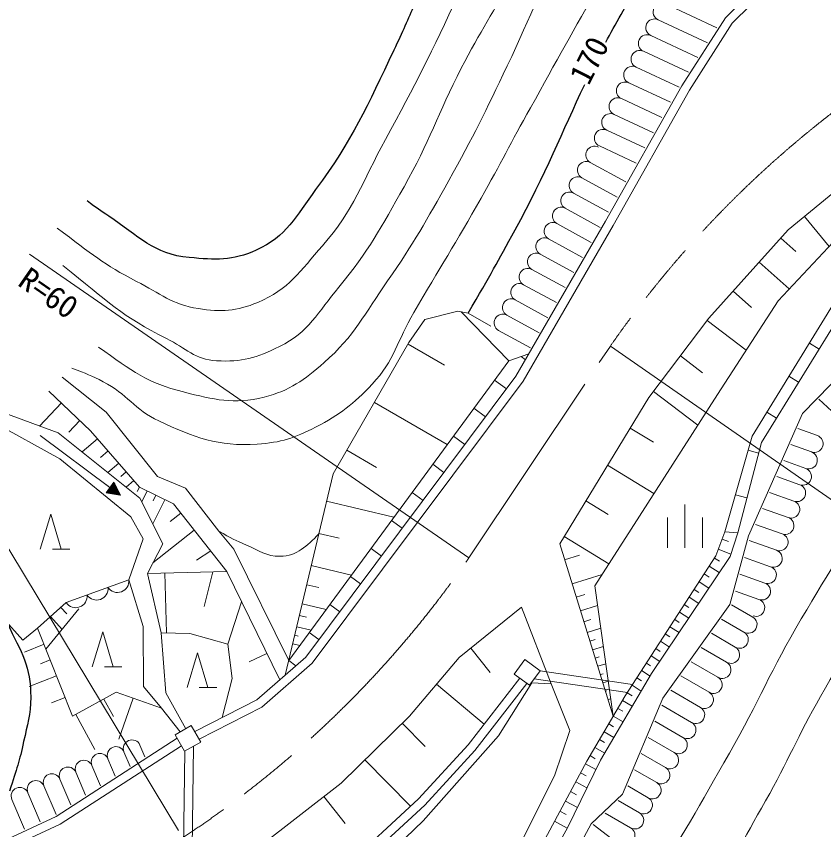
# Model space of a CAD drawing. Units: millimetres, scale not verified. Extents: x 40000 to 680011, y 20000 to 380000.
# Drawn here: x 435372 to 481800, y 265126 to 311874 of the extents above; entities that cross this region are included whole.
import ezdxf
from ezdxf.enums import TextEntityAlignment as Align

# ---------------------------------------------------------------- set-up
doc = ezdxf.new("R2010")
doc.units = ezdxf.units.MM
doc.header["$LTSCALE"] = 1000
doc.linetypes.add('CHAIN', pattern=[18.5, 12, -1.5, 3.5, -1.5])
for name, color, linetype, lineweight in [('M-BGD', 7, 'Continuous', 13), ('M-BGD-HTXT', 7, 'Continuous', 13), ('M-BMK', 2, 'CHAIN', 13)]:
    doc.layers.add(name, color=color, linetype=linetype, lineweight=lineweight)
doc.styles.add('ＭＳ ゴシック', font='')
doc.styles.get('ＭＳ ゴシック').set_extended_font_data('MS Gothic')

msp = doc.modelspace()

# ---------------------------------------------------------------- linework, layer by layer
at = {"layer": 'M-BGD'}
for p, q in [((472701, 312580), (475657, 311203)), ((472278, 311674), (475111, 310354)), ((471856, 310767), (474566, 309504)), ((471433, 309861), (474020, 308655)), ((471011, 308955), (473482, 307803)), ((470588, 308048), (472990, 306929)), ((470166, 307142), (472498, 306055)), ((469744, 306236), (472006, 305181)), ((469321, 305329), (471514, 304307)), ((468899, 304423), (471022, 303433)), ((468377, 303469), (470415, 302356)), ((467898, 302591), (469924, 301484)), ((479756, 299600), (483698, 302841)), ((467418, 301714), (469433, 300613)), ((466939, 300836), (468938, 299744)), ((480694, 300371), (482109, 298650)), ((466459, 299959), (468437, 298878)), ((475202, 294519), (479756, 299600)), ((465980, 299081), (467936, 298013)), ((479331, 299125), (480193, 298353)), ((465500, 298204), (467435, 297147)), ((465021, 297326), (466934, 296281)), ((478095, 297746), (479818, 296201)), ((464541, 296449), (466433, 295415)), ((476594, 296072), (477640, 295134)), ((483619, 296129), (478217, 287383)), ((464062, 295571), (465932, 294549)), ((477677, 287743), (482667, 295846)), ((458855, 294451), (460766, 294920)), ((460766, 294920), (461351, 294812)), ((460962, 294884), (463686, 292071)), ((461351, 294812), (462664, 294056)), ((463582, 294694), (465431, 293684)), ((471742, 289965), (475202, 294519)), ((457953, 293117), (458855, 294451)), ((475103, 294389), (477341, 292689)), ((463103, 293816), (464930, 292818)), ((453590, 285581), (457953, 293117)), ((457906, 293036), (460000, 291824)), ((481532, 292750), (480973, 293095)), ((464842, 292467), (463686, 292071)), ((464406, 292317), (464652, 292137)), ((473555, 292352), (474828, 291384)), ((463686, 292071), (451035, 274842)), ((463686, 292071), (451035, 274842)), ((440532, 289119), (438002, 291131)), ((462872, 290963), (463557, 290459)), ((480355, 290845), (479799, 291188)), ((437240, 290338), (439648, 288052)), ((472007, 290314), (474554, 288379)), ((466618, 281556), (471742, 289965)), ((482514, 288943), (481521, 289862)), ((437965, 289650), (436709, 288326)), ((455967, 289686), (460155, 287261)), ((443489, 285431), (440532, 289119)), ((461689, 289350), (462359, 288858)), ((479083, 288784), (478529, 289126)), ((439024, 288644), (438396, 287982)), ((439648, 288052), (442452, 284821)), ((470672, 288208), (472003, 287397)), ((481434, 287777), (480312, 288177)), ((436741, 287773), (440757, 284794)), ((440042, 287599), (439161, 286834)), ((460505, 287738), (461160, 287257)), ((476108, 282238), (477677, 287743)), ((478217, 287383), (476854, 282187)), ((481098, 286835), (479907, 287260)), ((440653, 286894), (440213, 286512)), ((454372, 286931), (456094, 285934)), ((478058, 286775), (477447, 286935)), ((441265, 286190), (440643, 285650)), ((459321, 286126), (459961, 285656)), ((480762, 285893), (479502, 286343)), ((441696, 285693), (441385, 285423)), ((469373, 286078), (472037, 284455)), ((442127, 285196), (441689, 284815)), ((445104, 284760), (443489, 285431)), ((452777, 282123), (453590, 285581)), ((480426, 284951), (479097, 285425)), ((440980, 285095), (440534, 284493)), ((440556, 284943), (440757, 284794)), ((440697, 284713), (441139, 284386)), ((440712, 284733), (441194, 284376)), ((440727, 284754), (441249, 284366)), ((440742, 284774), (441304, 284357)), ((440757, 284794), (441359, 284347)), ((440772, 284814), (441334, 284397)), ((440787, 284834), (441309, 284447)), ((440802, 284854), (441284, 284496)), ((440817, 284874), (441258, 284546)), ((440832, 284894), (441233, 284596)), ((440846, 284914), (441208, 284646)), ((440861, 284934), (441183, 284696)), ((440876, 284954), (441157, 284746)), ((440891, 284974), (441132, 284796)), ((440906, 284995), (441107, 284846)), ((440921, 285015), (441082, 284895)), ((440936, 285035), (441056, 284945)), ((440951, 285055), (441031, 284995)), ((440966, 285075), (441006, 285045)), ((441359, 284347), (440980, 285095)), ((442456, 284819), (442326, 284560)), ((442452, 284821), (444403, 283846)), ((447014, 282283), (445104, 284760)), ((440534, 284493), (441359, 284347)), ((440549, 284513), (440589, 284483)), ((440563, 284533), (440644, 284473)), ((440578, 284553), (440699, 284463)), ((440593, 284573), (440754, 284454)), ((440608, 284593), (440809, 284444)), ((440623, 284613), (440864, 284434)), ((440638, 284633), (440919, 284425)), ((440653, 284653), (440974, 284415)), ((440668, 284673), (441029, 284405)), ((440683, 284693), (441084, 284395)), ((442903, 284596), (442590, 283968)), ((443406, 284345), (443249, 284031)), ((458137, 284514), (458763, 284055)), ((477382, 284201), (476717, 284375)), ((480090, 284009), (478691, 284508)), ((443908, 284093), (443217, 282712)), ((444403, 283846), (447482, 279975)), ((453215, 284002), (457085, 283081)), ((468121, 284023), (469405, 283240)), ((473820, 281321), (473820, 283821)), ((444828, 283312), (444223, 282831)), ((479754, 283067), (478286, 283591)), ((436753, 281255), (437353, 283255)), ((437353, 283255), (437953, 281255)), ((456954, 282902), (457564, 282454)), ((472820, 281321), (472820, 283071)), ((474820, 281321), (474820, 283071)), ((479418, 282125), (477881, 282674)), ((445597, 282345), (443222, 280456)), ((447878, 281255), (447014, 282283)), ((450836, 274011), (452777, 282123)), ((452775, 282155), (453930, 281880)), ((466869, 281968), (469437, 280402)), ((476108, 282238), (475600, 280870)), ((476854, 282187), (476108, 282238)), ((469701, 271651), (466618, 281556)), ((475954, 281825), (476319, 281689)), ((479083, 281184), (477510, 281744)), ((438453, 281255), (437453, 281255)), ((446551, 281145), (445744, 280615)), ((451035, 274842), (447878, 281255)), ((455770, 281290), (456365, 280853)), ((475738, 281241), (476467, 280971)), ((466903, 280640), (467763, 280908)), ((475600, 280870), (470389, 272823)), ((475515, 280738), (475805, 280551)), ((478747, 280242), (477246, 280777)), ((452336, 280307), (454645, 279758)), ((475214, 280274), (475794, 279899)), ((447482, 279975), (442910, 279853)), ((443909, 279880), (444001, 276434)), ((446666, 279953), (446171, 277963)), ((447482, 279975), (450519, 273734)), ((454586, 279678), (455166, 279252)), ((467331, 279265), (469051, 279800)), ((474922, 279822), (475204, 279639)), ((478411, 279300), (476982, 279809)), ((438246, 278177), (441843, 279487)), ((452073, 279205), (452762, 279041)), ((474629, 279370), (475194, 279005)), ((467574, 278483), (468063, 278635)), ((474344, 278930), (474619, 278752)), ((478075, 278358), (476718, 278842)), ((436600, 276714), (438246, 278177)), ((448331, 278229), (447542, 275799)), ((474059, 278490), (474609, 278134)), ((437079, 275510), (438978, 277811)), ((437942, 277906), (438272, 277535)), ((451811, 278103), (453189, 277775)), ((453403, 278066), (453968, 277651)), ((460837, 275031), (464428, 277921)), ((466133, 273506), (464428, 277921)), ((467818, 277701), (468795, 278005)), ((473781, 278061), (474049, 277888)), ((477715, 277349), (476500, 278053)), ((437348, 277378), (438008, 276635)), ((451655, 277445), (452066, 277347)), ((473504, 277633), (474039, 277286)), ((477214, 276484), (475924, 277231)), ((451498, 276787), (452320, 276592)), ((468011, 277079), (468400, 277200)), ((472960, 276793), (473482, 276455)), ((473232, 277213), (473493, 277044)), ((435747, 276013), (436600, 276714)), ((436600, 276714), (438612, 271654)), ((439740, 274489), (440340, 276489)), ((440340, 276489), (440940, 274489)), ((451382, 276301), (451588, 276252)), ((452219, 276454), (452769, 276050)), ((468205, 276458), (468981, 276700)), ((472688, 276374), (472942, 276209)), ((476713, 275618), (475339, 276414)), ((451267, 275815), (451678, 275717)), ((468358, 275964), (468667, 276060)), ((472417, 275954), (472924, 275625)), ((436970, 275784), (435841, 275336)), ((461500, 275565), (462623, 274170)), ((468512, 275471), (469129, 275663)), ((472145, 275534), (472392, 275374)), ((476211, 274753), (474755, 275597)), ((437329, 274881), (436764, 274657)), ((445196, 273300), (445796, 275300)), ((445796, 275300), (446396, 273300)), ((449777, 275259), (448761, 274765)), ((457990, 271659), (460837, 275031)), ((468660, 274993), (468892, 275065)), ((471873, 275115), (472367, 274795)), ((441440, 274489), (440440, 274489)), ((451035, 274842), (451443, 274542)), ((468809, 274516), (469272, 274660)), ((471601, 274695), (471845, 274537)), ((475710, 273888), (474171, 274780)), ((437688, 273979), (436117, 273354)), ((470809, 273472), (465494, 274260)), ((468958, 274038), (469112, 274086)), ((471329, 274275), (471818, 273959)), ((475209, 273022), (473586, 273962)), ((459539, 273493), (462274, 271184)), ((464729, 273533), (461737, 269675)), ((465158, 273805), (470511, 273011)), ((469106, 273561), (469415, 273657)), ((471058, 273856), (471319, 273686)), ((438612, 271654), (441111, 273026)), ((441111, 273026), (443732, 272111)), ((446896, 273300), (445896, 273300)), ((469255, 273084), (469332, 273108)), ((470786, 273436), (471309, 273097)), ((474708, 272157), (473002, 273145)), ((438187, 272722), (437402, 272410)), ((440404, 272637), (440958, 271628)), ((442088, 272685), (441270, 270338)), ((470389, 272823), (468179, 269063)), ((469403, 272606), (469558, 272654)), ((470229, 272551), (470793, 272220)), ((470502, 272997), (470776, 272819)), ((443732, 272111), (444798, 270743)), ((469965, 272101), (470246, 271936)), ((474206, 271292), (472488, 272287)), ((438790, 271752), (439897, 269734)), ((454049, 267805), (457990, 271659)), ((469701, 271651), (470263, 271321)), ((457565, 271243), (458874, 269904)), ((469437, 271202), (469717, 271038)), ((473705, 270426), (472096, 271359)), ((469173, 270754), (469734, 270424)), ((468910, 270306), (469190, 270141)), ((473204, 269561), (471704, 270430)), ((442485, 269985), (442771, 269311)), ((445571, 269934), (445369, 255646)), ((468646, 269858), (469206, 269528)), ((441564, 269595), (441919, 268759)), ((445067, 269645), (444865, 255312)), ((461737, 269675), (458858, 266544)), ((468367, 269383), (468664, 269208)), ((472703, 268696), (471312, 269501)), ((439723, 268815), (440214, 267656)), ((440644, 269205), (441066, 268208)), ((455423, 269149), (458041, 266471)), ((468179, 269063), (464980, 263127)), ((468094, 268905), (468700, 268578)), ((438802, 268425), (439361, 267104)), ((467816, 268389), (468138, 268215)), ((472202, 267831), (470920, 268573)), ((437881, 268035), (438509, 266553)), ((467538, 267873), (468183, 267526)), ((436960, 267645), (437657, 266001)), ((448574, 263556), (454049, 267805)), ((471700, 266965), (470528, 267644)), ((436040, 267255), (436751, 265575)), ((453064, 267040), (454278, 265476)), ((467242, 267324), (467585, 267140)), ((435119, 266865), (435844, 265154)), ((458858, 266544), (454429, 262463)), ((466947, 266776), (467633, 266406)), ((471199, 266100), (469978, 266807)), ((466633, 266193), (466997, 265997)), ((470698, 265235), (469228, 266086)), ((466319, 265610), (467047, 265218)), ((470113, 264226), (468537, 265420))]:
    msp.add_line(p, q, dxfattribs=at)
for points in [[(498624, 322696), (494595, 322453), (491152, 321650), (487264, 320220), (483293, 317992), (479446, 315057), (476153, 311793), (473643, 307885), (469254, 300092), (464101, 291185), (452012, 275039), (449204, 272585), (445632, 270767)], [(445881, 270332), (449487, 272168), (452381, 274697), (464519, 290909), (469688, 299844), (474072, 307627), (476544, 311476), (479775, 314679), (483569, 317573), (487474, 319765), (491295, 321170), (494667, 321956), (498784, 322205)], [(436908, 239220), (444737, 243834), (453495, 248588), (460715, 253556), (464039, 257309), (468435, 265459), (470222, 267174), (472546, 272679), (476406, 278076), (477478, 282008), (480588, 289049), (487808, 296448), (497888, 304276), (504462, 304739)], [(469701, 271651), (468632, 279147), (475683, 290140), (479187, 295527), (484924, 301658), (486397, 300631)], [(447217, 271573), (447786, 273818), (447542, 275799), (445348, 276409), (443702, 276439), (442910, 279853), (443793, 281560), (442483, 284181), (437789, 287930), (434710, 289058)], [(431449, 284791), (434040, 288540), (437880, 286437), (441965, 283114), (442666, 281834), (441843, 279487), (442666, 276805), (442696, 273361), (443732, 272111)], [(435747, 276013), (433461, 278542), (433766, 281560), (431449, 284791)], [(458796, 254199), (463133, 258180), (467058, 265237), (468971, 269129), (471906, 274109), (476425, 280837), (476854, 282187)], [(445122, 270929), (443976, 272995), (443702, 276439)], [(464327, 273830), (461355, 269998), (458504, 266898), (454105, 262844), (450097, 259698), (446169, 257079), (442000, 255048), (436500, 252082), (431104, 249889), (426749, 248708), (421677, 245738), (419877, 245323), (419756, 245345)], [(444615, 270387), (437659, 265885), (432618, 263548), (426985, 261463), (419891, 259817), (412104, 259049), (405312, 259415), (400718, 260260), (393692, 261110), (383485, 262290), (378121, 263208), (366565, 265571), (354605, 267163)], [(354566, 266664), (366482, 265078), (378028, 262717), (383414, 261794), (393633, 260614), (400642, 259765), (405253, 258917), (412115, 258548), (419973, 259323), (427129, 260983), (432810, 263086), (437901, 265447), (444864, 269953)]]:
    msp.add_lwpolyline(points, dxfattribs=at)
for points in [[(463997, 274074), (464609, 274904), (465490, 274255), (464877, 273424)], [(450303, 250915), (446267, 255117), (447058, 255991), (454151, 261191), (458769, 265643), (463096, 270531), (465010, 273568), (466133, 273506), (467194, 270823), (466320, 268222), (463595, 262793), (460142, 257468), (457147, 255013)], [(444506, 270575), (445435, 271109), (445976, 270167), (445047, 269633)]]:
    msp.add_lwpolyline(points, close=True, dxfattribs=at)
for centre, radius, start, end in [((472489, 312127), 500, 65.0115, 245.0115), ((472067, 311221), 500, 65.0115, 245.0115), ((471644, 310314), 500, 65.0115, 245.0115), ((471222, 309408), 500, 65.0115, 245.0115), ((470800, 308501), 500, 65.0115, 245.0115), ((470377, 307595), 500, 65.0115, 245.0115), ((469955, 306689), 500, 65.0115, 245.0115), ((469532, 305782), 500, 65.0115, 245.0115), ((469110, 304876), 500, 65.0115, 245.0115), ((468617, 303908), 500, 61.347, 241.347), ((468138, 303030), 500, 61.347, 241.347), ((467658, 302153), 500, 61.347, 241.347), ((467179, 301275), 500, 61.347, 241.347), ((466699, 300398), 500, 61.347, 241.347), ((466220, 299520), 500, 61.347, 241.347), ((465740, 298642), 500, 61.347, 241.347), ((465261, 297765), 500, 61.347, 241.347), ((464781, 296887), 500, 61.347, 241.347), ((464302, 296010), 500, 61.347, 241.347), ((463822, 295132), 500, 61.347, 241.347), ((463343, 294255), 500, 61.347, 241.347), ((481266, 287306), 500, 250.3743, 70.3743), ((480930, 286364), 500, 250.3743, 70.3743), ((480594, 285422), 500, 250.3743, 70.3743), ((480258, 284480), 500, 250.3743, 70.3743), ((479922, 283538), 500, 250.3743, 70.3743), ((479586, 282596), 500, 250.3743, 70.3743), ((479251, 281655), 500, 250.3743, 70.3743), ((478915, 280713), 500, 250.3743, 70.3743), ((478579, 279771), 500, 250.3743, 70.3743), ((441190, 279416), 657, 213.8506, 6.1936), ((478243, 278829), 500, 250.3743, 70.3743), ((439991, 278979), 657, 213.8506, 6.1936), ((438792, 278543), 657, 213.8506, 6.1936), ((477907, 277887), 500, 250.3743, 70.3743), ((477465, 276916), 500, 239.9177, 59.9177), ((476963, 276051), 500, 239.9177, 59.9177), ((476462, 275186), 500, 239.9177, 59.9177), ((475961, 274320), 500, 239.9177, 59.9177), ((475460, 273455), 500, 239.9177, 59.9177), ((474958, 272590), 500, 239.9177, 59.9177), ((474457, 271724), 500, 239.9177, 59.9177), ((473956, 270859), 500, 239.9177, 59.9177), ((442025, 269790), 500, 22.9536, 202.9536), ((473455, 269994), 500, 239.9177, 59.9177), ((441104, 269400), 500, 22.9536, 202.9536), ((440183, 269010), 500, 22.9536, 202.9536), ((472953, 269128), 500, 239.9177, 59.9177), ((439262, 268620), 500, 22.9536, 202.9536), ((437421, 267840), 500, 22.9536, 202.9536), ((438342, 268230), 500, 22.9536, 202.9536), ((472452, 268263), 500, 239.9177, 59.9177), ((436500, 267450), 500, 22.9536, 202.9536), ((435579, 267060), 500, 22.9536, 202.9536), ((471951, 267398), 500, 239.9177, 59.9177), ((471450, 266533), 500, 239.9177, 59.9177), ((470948, 265667), 500, 239.9177, 59.9177), ((470447, 264802), 500, 239.9177, 59.9177)]:
    msp.add_arc(centre, radius, start, end, dxfattribs=at)
for points, knots in [([(437729, 299700), (439753, 298169), (440386, 297628), (442290, 296637), (443635, 295938), (444344, 295306), (445842, 295073), (447169, 294867), (448021, 294918), (449263, 295432), (451047, 296169), (451700, 297243), (452977, 298690), (454809, 300765), (455263, 302356), (456594, 304783), (458348, 307982), (459256, 309817), (460797, 313124), (461922, 315537), (462310, 316999), (463502, 319380), (464557, 321489), (465128, 322695), (466434, 324658), (467613, 326431), (468340, 327399), (469823, 328927), (471646, 330805), (472856, 331698), (475068, 333097), (476687, 334121), (477743, 334462), (479565, 335052), (482226, 335914), (483850, 335929), (486635, 336193), (488384, 336358), (489381, 336082), (491132, 336225), (493048, 336382), (494134, 336433), (496019, 336812), (496842, 336977), (497133, 337031), (498114, 337289)], [0, 0, 0, 0, 1, 1, 1, 2, 2, 2, 3, 3, 3, 4, 4, 4, 5, 5, 5, 6, 6, 6, 7, 7, 7, 8, 8, 8, 9, 9, 9, 10, 10, 10, 11, 11, 11, 12, 12, 12, 13, 13, 13, 14, 14, 14, 15, 15, 15, 15]), ([(497975, 335182), (495960, 334797), (495399, 334713), (493738, 334466), (490752, 334021), (489014, 334252), (486049, 333684), (483265, 333150), (481670, 332858), (479044, 331794), (476938, 330941), (475661, 330518), (473895, 329090), (471175, 326888), (469952, 325248), (467998, 322345), (466027, 319418), (465602, 317387), (463958, 314264), (462838, 312137), (462060, 311026), (460960, 308888), (459608, 306261), (459126, 304649), (457669, 302078), (456345, 299741), (455638, 298379), (453922, 296311), (452715, 294857), (452195, 293727), (450501, 292890), (449203, 292249), (448330, 291988), (446884, 292076), (445662, 292149), (445112, 292797), (444017, 293346), (441470, 294624), (440667, 295451), (438054, 297549)], [0, 0, 0, 0, 1, 1, 1, 2, 2, 2, 3, 3, 3, 4, 4, 4, 5, 5, 5, 6, 6, 6, 7, 7, 7, 8, 8, 8, 9, 9, 9, 10, 10, 10, 11, 11, 11, 12, 12, 12, 13, 13, 13, 13]), ([(440107, 292858), (442054, 291479), (442901, 290804), (444995, 290283), (446752, 289847), (447865, 289548), (449621, 289990), (451131, 290370), (451902, 290955), (453075, 291978), (454825, 293504), (455389, 294770), (456724, 296670), (458242, 298829), (458948, 300138), (460243, 302437), (461660, 304951), (462351, 306417), (463599, 309019), (465033, 312007), (465637, 313776), (467118, 316741), (468033, 318571), (468486, 319650), (469692, 321302), (471555, 323853), (472888, 325126), (475427, 327004), (477866, 328809), (479529, 329418), (482367, 330491), (484868, 331436), (486357, 331742), (488981, 332250), (491611, 332759), (493171, 332334), (495824, 332706), (496611, 332817), (496885, 332845), (497834, 333022)], [0, 0, 0, 0, 1, 1, 1, 2, 2, 2, 3, 3, 3, 4, 4, 4, 5, 5, 5, 6, 6, 6, 7, 7, 7, 8, 8, 8, 9, 9, 9, 10, 10, 10, 11, 11, 11, 12, 12, 12, 13, 13, 13, 13]), ([(497649, 330200), (495799, 330641), (495061, 330766), (493380, 330751), (491273, 330733), (490127, 330223), (488102, 329643), (486465, 329175), (485612, 328714), (483996, 328177), (482441, 327661), (481468, 327642), (479988, 326939), (478340, 326156), (477469, 325551), (476111, 324332), (474637, 323010), (474174, 321921), (473048, 320292), (471336, 317814), (470515, 316333), (468975, 313743), (467339, 310990), (466491, 309407), (464935, 306607), (463815, 304591), (463232, 303437), (462100, 301427), (460636, 298827), (459728, 297422), (458223, 294845), (457288, 293245), (457120, 292084), (455845, 290740), (454744, 289580), (454002, 289006), (452586, 288263), (451377, 287629), (450592, 287380), (449230, 287286), (446961, 287129), (445630, 287675), (443561, 288622), (442174, 289256), (441730, 290183), (440368, 290870), (439686, 291214), (439419, 291347), (438576, 291652)], [0, 0, 0, 0, 1, 1, 1, 2, 2, 2, 3, 3, 3, 4, 4, 4, 5, 5, 5, 6, 6, 6, 7, 7, 7, 8, 8, 8, 9, 9, 9, 10, 10, 10, 11, 11, 11, 12, 12, 12, 13, 13, 13, 14, 14, 14, 15, 15, 15, 16, 16, 16, 16]), ([(447471, 240139), (449091, 242085), (449623, 242739), (451250, 244146), (452789, 245477), (453811, 246022), (455486, 247176), (458021, 248923), (459678, 249571), (462068, 251510), (463942, 253030), (464945, 253954), (466597, 255713), (468732, 257987), (469855, 259342), (471680, 261871), (473732, 264716), (474629, 266484), (476372, 269528), (478072, 272498), (478767, 274305), (480510, 277250), (482199, 280106), (483175, 281701), (485169, 284353), (487525, 287488), (488859, 289310), (491849, 291847), (493811, 293513), (495228, 294030), (497518, 295203), (500137, 296545), (501710, 297284), (504621, 297712), (505420, 297830), (505737, 297901), (506676, 297930)], [0, 0, 0, 0, 1, 1, 1, 2, 2, 2, 3, 3, 3, 4, 4, 4, 5, 5, 5, 6, 6, 6, 7, 7, 7, 8, 8, 8, 9, 9, 9, 10, 10, 10, 11, 11, 11, 12, 12, 12, 12]), ([(498724, 291717), (497365, 291085), (496936, 290833), (495856, 290153), (493998, 288984), (493116, 288080), (491555, 286536), (489068, 284076), (487878, 282482), (485853, 279629), (484034, 277065), (483182, 275513), (481618, 272786), (480300, 270491), (479764, 269093), (478457, 266791), (477160, 264506), (476508, 263164), (474938, 261057), (472749, 258117), (471243, 256670), (468552, 254182), (466556, 252336), (465123, 251684), (462980, 250011), (460419, 248011), (458927, 246954), (456496, 244798), (454732, 243233), (454141, 242680), (452098, 240660)], [0, 0, 0, 0, 1, 1, 1, 2, 2, 2, 3, 3, 3, 4, 4, 4, 5, 5, 5, 6, 6, 6, 7, 7, 7, 8, 8, 8, 9, 9, 9, 10, 10, 10, 10]), ([(452777, 282123), (452052, 281431), (451544, 280859), (450536, 280842), (449745, 280829), (449343, 281174), (448615, 281483), (447971, 281755), (447743, 281876), (447014, 282283)], [0, 0, 0, 0, 1, 1, 1, 2, 2, 2, 3, 3, 3, 3])]:
    msp.add_open_spline(points, degree=3, knots=knots, dxfattribs=at)
at = {"layer": 'M-BGD', "lineweight": 25}
for points, knots in [([(469264, 310376), (469537, 310891), (469829, 311425), (470148, 311984), (471948, 315134), (472739, 317133), (475264, 319738), (476408, 320919), (477327, 321264), (478620, 322280), (479972, 323342), (480524, 324240), (482041, 325049), (484161, 326180), (485555, 326374), (487873, 327004), (490600, 327745), (492156, 328208), (494977, 328373), (495974, 328431), (496349, 328468), (497533, 328433)], [0, 0, 0, 0, 1, 1, 1, 2, 2, 2, 3, 3, 3, 4, 4, 4, 5, 5, 5, 6, 6, 6, 7, 7, 7, 7]), ([(458257, 312543), (457921, 311739), (457561, 310940), (457083, 309931), (455545, 306687), (454719, 304803), (452586, 301916), (451453, 300381), (450902, 299219), (449165, 298429), (447790, 297804), (446825, 297872), (445320, 298006), (443296, 298186), (442380, 299250), (440694, 300384), (440201, 300715), (440014, 300827), (439455, 301264)], [0, 0, 0, 0, 1, 1, 1, 2, 2, 2, 3, 3, 3, 4, 4, 4, 5, 5, 5, 6, 6, 6, 6]), ([(461351, 294812), (462688, 297082), (463024, 297718), (464055, 299602), (465829, 302840), (466777, 305256), (468058, 307960)], [0, 0, 0, 0, 1, 1, 1, 2, 2, 2, 2]), ([(434839, 277018), (435677, 275295), (436226, 274494), (436202, 272741), (436189, 271731), (436009, 271175), (435796, 270188), (435553, 269059), (435414, 268665), (434977, 267348)], [0, 0, 0, 0, 1, 1, 1, 2, 2, 2, 3, 3, 3, 3])]:
    msp.add_open_spline(points, degree=3, knots=knots, dxfattribs=at)
at = {"layer": 'M-BGD-HTXT'}
for p, q in [((461391, 280746), (436126, 298193)), ((444703, 265086), (425943, 296132)), ((469533, 292924), (494027, 275898))]:
    msp.add_line(p, q, dxfattribs=at)
at = {"layer": 'M-BMK'}
msp.add_line((461391, 280746), (469533, 292924), dxfattribs=at)
for centre, radius, start, end in [((519337, 258305), 60653, 108.37755, 145.19692), ((411913, 314914), 60129, 259.33426, 325.37213)]:
    msp.add_arc(centre, radius, start, end, dxfattribs=at)

# ---------------------------------------------------------------- texts
at = {"layer": 'M-BGD', "style": 'ＭＳ ゴシック'}
msp.add_text('170', height=1320, rotation=63.094, dxfattribs=at).set_placement((469247, 308870), align=Align.BOTTOM_CENTER)
at = {"layer": 'M-BGD-HTXT', "style": 'ＭＳ ゴシック'}
msp.add_text('R=60', height=1320, rotation=325.372, dxfattribs=at).set_placement((435155, 296124), align=Align.BOTTOM_LEFT)

doc.saveas('drawing.dxf')
